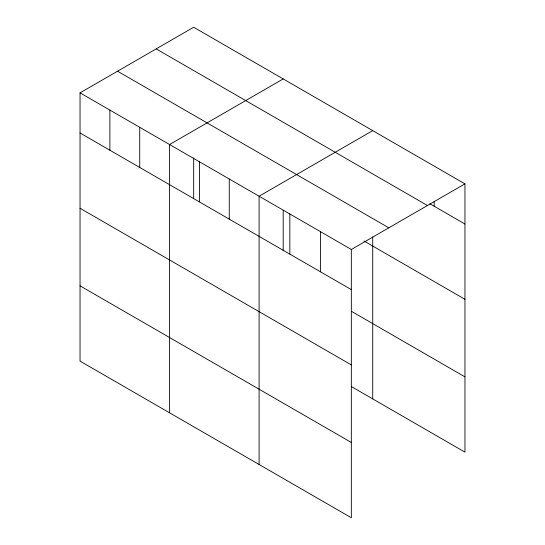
<?xml version="1.0" encoding="UTF-8"?>
<svg xmlns="http://www.w3.org/2000/svg" width="545" height="545" viewBox="0 0 545 545"><rect width="100%" height="100%" fill="white"/><g stroke="black" fill="none" stroke-linecap="round" stroke-linejoin="round"><path stroke-width="0.82" d="M80.047 92.854L351.327 249.474L351.327 517.75L80.047 361.124L80.047 92.854L193.673 27.25L464.953 183.876L464.953 452.146L351.614 386.712M283.196 78.936L169.57 144.534L169.57 412.81M372.719 130.623L259.093 196.22L259.093 464.497M351.327 249.474L464.953 183.876M429.814 203.735L464.953 224.022M156.177 48.9L427.457 205.52M117.543 71.204L388.823 227.824M363.985 241.006L464.953 299.3M80.047 132.994L351.327 289.62M351.614 311.427L464.953 376.868M80.047 208.279L351.327 364.905M80.047 285.846L351.327 442.465M434.208 201.248L434.208 206.269M372.719 236.85L372.719 398.899M320.583 231.727L320.583 271.866M289.838 213.974L289.838 254.12M283.196 210.384L283.196 250.85M229.254 178.992L229.254 219.138M199.409 161.763L199.409 201.909M193.673 157.852L193.673 198.319M139.731 127.305L139.731 167.451M109.886 110.076L109.886 150.222"/></g></svg>
